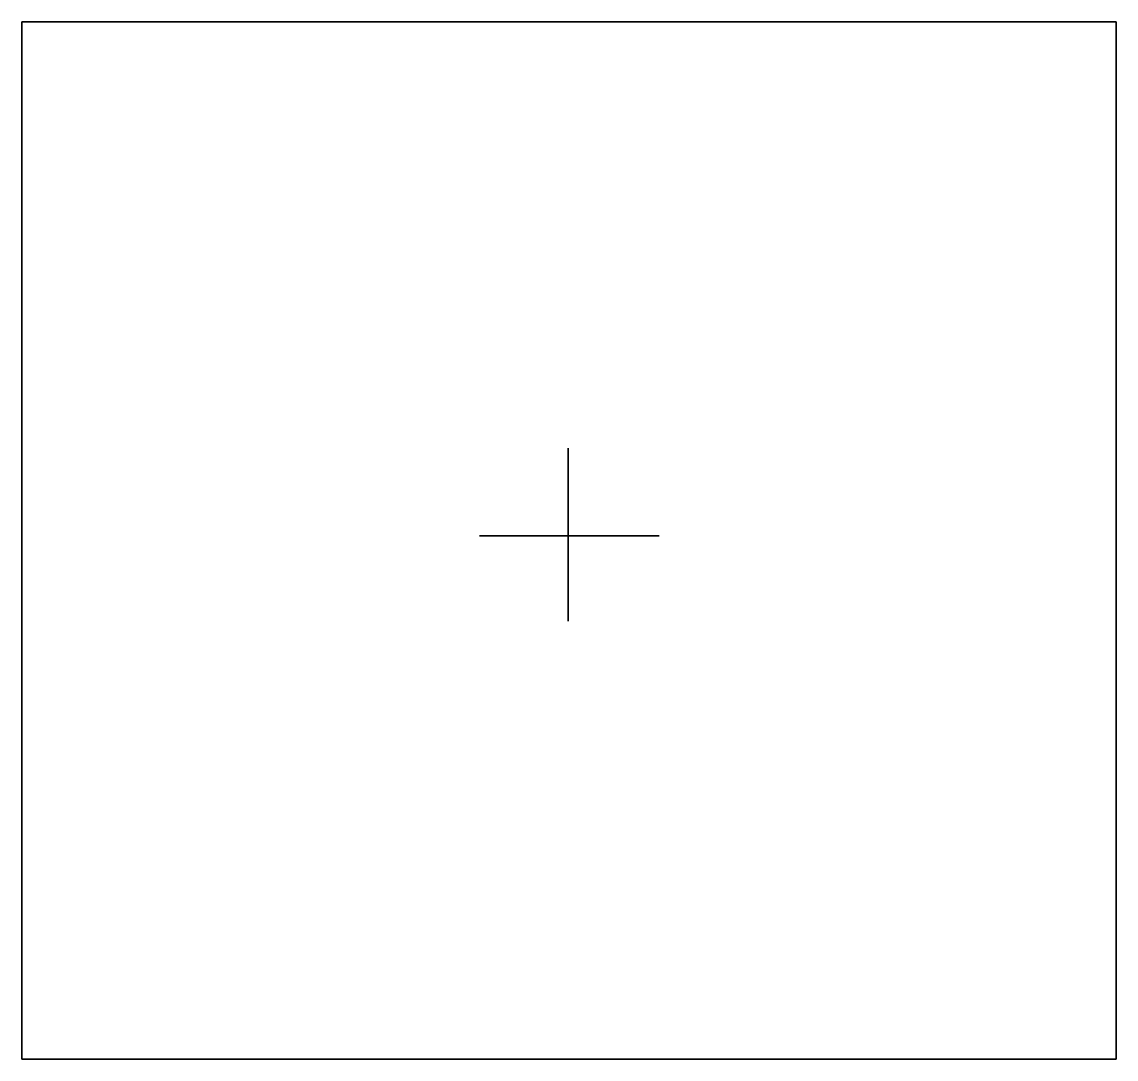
# Model space of a CAD drawing. Extents: x -217 to 209, y -32 to 58.
# Drawn here: x -217.5 to -122.5, y -32.4 to 57.6 of the extents above.
import ezdxf

# ---------------------------------------------------------------- set-up
doc = ezdxf.new("R2010")
doc.units = 0

msp = doc.modelspace()

# ---------------------------------------------------------------- linework, layer by layer
for points in [[(-122.461845, 57.617573, 227.285141), (-217.461853, 57.617573, 227.285141), (-217.461853, -32.382427, 227.285141), (-122.461845, -32.382427, 227.285141)], [(-122.461845, 57.617573, 227.285141), (-122.461845, -32.382427, 227.285141), (-217.461853, -32.382427, 227.285141), (-217.461853, 57.617573, 227.285141)], [(-170.046555, 5.617573, 323.24826), (-170.046539, 20.617573, 323.24826), (-170.046539, 20.617573, 224.898239), (-170.046555, 5.617573, 224.898239)], [(-170.046555, 5.617573, 323.24826), (-170.046555, 5.617573, 224.898239), (-170.046539, 20.617573, 224.898239), (-170.046539, 20.617573, 323.24826)], [(-162.141846, 13.016903, 323.24826), (-177.741852, 13.016903, 323.24826), (-177.741852, 13.016903, 224.898239), (-162.141846, 13.016903, 224.898239)], [(-162.141846, 13.016903, 323.24826), (-162.141846, 13.016903, 224.898239), (-177.741852, 13.016903, 224.898239), (-177.741852, 13.016903, 323.24826)]]:
    msp.add_3dface(points)

doc.saveas('drawing.dxf')
